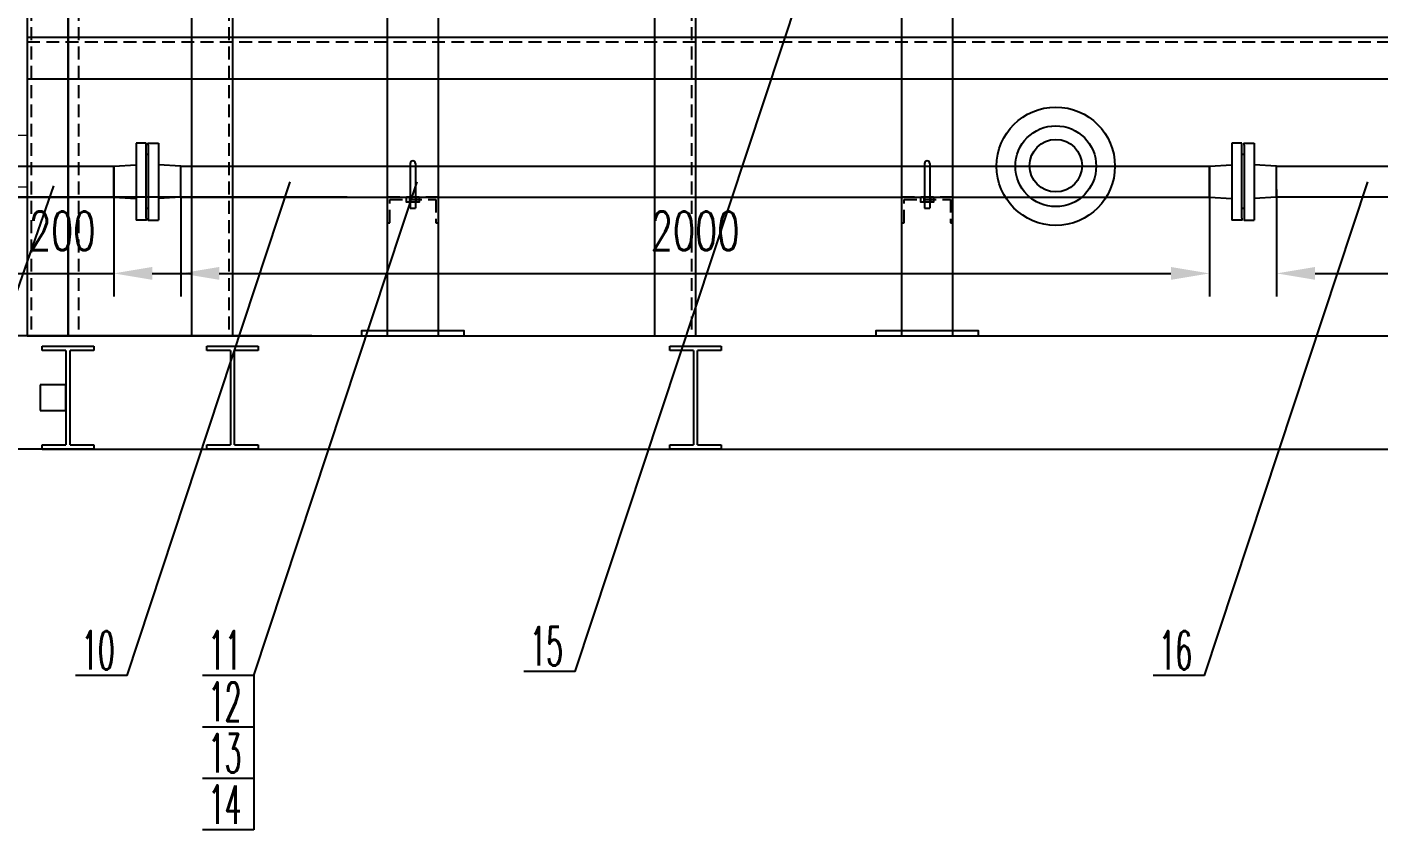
# Model space of a CAD drawing. Header units: millimetres. Extents: x 115735 to 194929, y 30422 to 45272.
# Drawn here: x 176322 to 178950, y 38640 to 40201 of the extents above; entities that cross this region are included whole.
import ezdxf

# ---------------------------------------------------------------- set-up
doc = ezdxf.new("R2010")
doc.units = ezdxf.units.MM
doc.linetypes.add('DASHED2', pattern=[0.375, 0.25, -0.125])
doc.layers.add('DIM', color=3, linetype='Continuous')
doc.layers.add('ST_MA_EQUI', color=7, linetype='Continuous', lineweight=15)
doc.styles.add('HZFS', font='txt.shx', dxfattribs={"width": 0.67, "bigfont": 'HZFS.shx'})
doc.styles.add('残雪', font='romans.shx', dxfattribs={"width": 0.5, "bigfont": 'hztxt.shx'})
doc.dimstyles.new('DIMSTD1-35', dxfattribs={"dimscale": 30, "dimtxt": 2.5, "dimasz": 2.5, "dimexe": 1.5, "dimexo": 0.5, "dimgap": 1.5, "dimtad": 1, "dimdec": 0, "dimrnd": 0.1, "dimdsep": 46, "dimtxsty": 'HZFS', "dimcen": 0, "dimclrd": 4, "dimclre": 4, "dimclrt": 4, "dimadec": 0, "dimazin": 0, "dimtfac": 0.5, "dimtdec": 4, "dimtmove": 0, "dimatfit": 3, "dimfxl": 1, "dimtolj": 1, "dimarcsym": 0})

# ---------------------------------------------------------------- blocks, each defined once
blk = doc.blocks.new('A$C1C226EB7')
at = {"color": 6, "linetype": 'DASHED2', "ltscale": 100}
for p, q in [((-95, -50), (-95, -5)), ((-95, -5), (-5, -5)), ((-5, -5), (-5, -50)), ((-100, -50), (-95, -50))]:
    blk.add_line(p, q, dxfattribs=at)
blk.add_lwpolyline([(-5, -50), (0, -50), (0, 0), (-100, 0), (-100, -50), (-95, -50)], dxfattribs=at)
blk = doc.blocks.new('A$C023B0C4C')
at = {"color": 4}
for p, q in [((-6.7, 0), (-6.7, -9.9)), ((6.7, 0), (6.7, -9.9))]:
    blk.add_line(p, q, dxfattribs=at)
blk.add_lwpolyline([(-12.1, 0), (12.1, 0), (12.1, -9.9), (-12.1, -9.9)], close=True, dxfattribs=at)
blk = doc.blocks.new('*D293')
at = {"color": 4, "lineweight": -2, "transparency": 16777216}
for p, q in [((176875.4, 39870.8), (175601.3, 39870.8)), ((175646.3, 39675.8), (175646.3, 39795.8)), ((176875.4, 39600.8), (175601.3, 39600.8))]:
    blk.add_line(p, q, dxfattribs=at)
at = {"color": 4, "transparency": 16777216}
for points in [[(175633.8, 39795.8), (175658.8, 39795.8), (175646.3, 39870.8)], [(175633.8, 39675.8), (175658.8, 39675.8), (175646.3, 39600.8)]]:
    blk.add_solid(points, dxfattribs=at)
at = {"layer": 'Defpoints', "color": 0, "transparency": 16777216}
for p in [(175646.3, 39870.8), (176890.4, 39870.8), (176890.4, 39600.8)]:
    blk.add_point(p, dxfattribs=at)
at = {"color": 4, "transparency": 16777216, "insert": (175563.8, 39735.8), "char_height": 75, "attachment_point": 5, "rotation": 90, "style": 'HZFS'}
blk.add_mtext('\\A1;270', dxfattribs=at)
blk = doc.blocks.new('*D294')
at = {"color": 4, "lineweight": -2, "transparency": 16777216}
for p, q in [((176944.4, 40460.3), (175601.3, 40460.3)), ((175646.3, 39945.8), (175646.3, 40385.3)), ((176944.4, 39870.8), (175601.3, 39870.8))]:
    blk.add_line(p, q, dxfattribs=at)
at = {"color": 4, "transparency": 16777216}
for points in [[(175633.8, 40385.3), (175658.8, 40385.3), (175646.3, 40460.3)], [(175633.8, 39945.8), (175658.8, 39945.8), (175646.3, 39870.8)]]:
    blk.add_solid(points, dxfattribs=at)
at = {"layer": 'Defpoints', "color": 0, "transparency": 16777216}
for p in [(175646.3, 40460.3), (176959.4, 40460.3), (176959.4, 39870.8)]:
    blk.add_point(p, dxfattribs=at)
at = {"color": 4, "transparency": 16777216, "insert": (175563.8, 40165.6), "char_height": 75, "attachment_point": 5, "rotation": 90, "style": 'HZFS'}
blk.add_mtext('\\A1;590', dxfattribs=at)
blk = doc.blocks.new('*D297')
at = {"color": 4, "lineweight": -2, "transparency": 16777216}
for p, q in [((176290.3, 39885.8), (176290.3, 39677.4)), ((176490.3, 39885.5), (176490.3, 39677.4)), ((176215.3, 39722.4), (176140.3, 39722.4)), ((176290.3, 39722.4), (176490.3, 39722.4)), ((176565.3, 39722.4), (176640.3, 39722.4))]:
    blk.add_line(p, q, dxfattribs=at)
at = {"color": 4, "transparency": 16777216}
for points in [[(176215.3, 39734.9), (176215.3, 39709.9), (176290.3, 39722.4)], [(176565.3, 39734.9), (176565.3, 39709.9), (176490.3, 39722.4)]]:
    blk.add_solid(points, dxfattribs=at)
at = {"layer": 'Defpoints', "color": 0, "transparency": 16777216}
for p in [(176290.3, 39900.8), (176490.3, 39900.5), (176490.3, 39722.4)]:
    blk.add_point(p, dxfattribs=at)
at = {"color": 4, "transparency": 16777216, "insert": (176390.3, 39804.9), "char_height": 75, "attachment_point": 5, "style": 'HZFS'}
blk.add_mtext('\\A1;200', dxfattribs=at)
blk = doc.blocks.new('*D298')
at = {"color": 4, "lineweight": -2, "transparency": 16777216}
for p, q in [((178620.7, 39883.9), (178620.7, 39677.4)), ((176620.7, 39870.5), (176620.7, 39677.4)), ((176695.7, 39722.4), (178545.7, 39722.4))]:
    blk.add_line(p, q, dxfattribs=at)
at = {"color": 4, "transparency": 16777216}
for points in [[(176695.7, 39734.9), (176695.7, 39709.9), (176620.7, 39722.4)], [(178545.7, 39734.9), (178545.7, 39709.9), (178620.7, 39722.4)]]:
    blk.add_solid(points, dxfattribs=at)
at = {"layer": 'Defpoints', "color": 0, "transparency": 16777216}
for p in [(178620.7, 39898.9), (176620.7, 39885.5), (178620.7, 39722.4)]:
    blk.add_point(p, dxfattribs=at)
at = {"color": 4, "transparency": 16777216, "insert": (177620.7, 39804.9), "char_height": 75, "attachment_point": 5, "style": 'HZFS'}
blk.add_mtext('\\A1;2000', dxfattribs=at)
blk = doc.blocks.new('*D299')
at = {"color": 4, "lineweight": -2, "transparency": 16777216}
for p, q in [((178751.1, 39885.5), (178751.1, 39677.4)), ((179551.1, 39890.4), (179551.1, 39677.4)), ((178826.1, 39722.4), (179476.1, 39722.4))]:
    blk.add_line(p, q, dxfattribs=at)
at = {"color": 4, "transparency": 16777216}
for points in [[(178826.1, 39734.9), (178826.1, 39709.9), (178751.1, 39722.4)], [(179476.1, 39734.9), (179476.1, 39709.9), (179551.1, 39722.4)]]:
    blk.add_solid(points, dxfattribs=at)
at = {"layer": 'Defpoints', "color": 0, "transparency": 16777216}
for p in [(178751.1, 39900.5), (179551.1, 39905.4), (179551.1, 39722.4)]:
    blk.add_point(p, dxfattribs=at)
at = {"color": 4, "transparency": 16777216, "insert": (179151.1, 39804.9), "char_height": 75, "attachment_point": 5, "style": 'HZFS'}
blk.add_mtext('\\A1;800', dxfattribs=at)

msp = doc.modelspace()

# ---------------------------------------------------------------- linework, layer by layer
at = {"color": 8}
for p, q in [((176321.9, 42600.8), (176321.9, 39600.8)), ((176401.9, 39600.8), (176401.9, 42600.8)), ((176401.9, 42600.8), (176401.9, 39600.8)), ((176641.9, 42600.8), (176641.9, 39600.8)), ((176721.9, 39600.8), (176721.9, 42600.8)), ((177541.9, 42600.8), (177541.9, 39600.8)), ((177621.9, 39600.8), (177621.9, 42600.8)), ((180321.9, 40180.8), (176321.9, 40180.8)), ((176321.9, 40180.8), (176321.9, 40100.8)), ((176321.9, 40100.8), (180321.9, 40100.8)), ((176321.9, 39600.8), (176401.9, 39600.8)), ((176401.9, 39600.8), (180241.9, 39600.8)), ((176641.9, 39600.8), (176721.9, 39600.8)), ((177541.9, 39600.8), (177621.9, 39600.8)), ((176351.5, 39572.8), (176351.5, 39580.8)), ((176351.5, 39580.8), (176451.5, 39580.8)), ((176397.5, 39572.8), (176351.5, 39572.8)), ((176397.5, 39572.8), (176397.5, 39388.8)), ((176405.5, 39388.8), (176405.5, 39572.8)), ((176451.5, 39572.8), (176405.5, 39572.8)), ((176451.5, 39580.8), (176451.5, 39572.8)), ((176671.5, 39572.8), (176671.5, 39580.8)), ((176671.5, 39580.8), (176771.5, 39580.8)), ((176717.5, 39572.8), (176671.5, 39572.8)), ((176717.5, 39572.8), (176717.5, 39388.8)), ((176725.5, 39388.8), (176725.5, 39572.8)), ((176771.5, 39572.8), (176725.5, 39572.8)), ((176771.5, 39580.8), (176771.5, 39572.8)), ((177571.5, 39572.8), (177571.5, 39580.8)), ((177571.5, 39580.8), (177671.5, 39580.8)), ((177617.5, 39572.8), (177571.5, 39572.8)), ((177617.5, 39572.8), (177617.5, 39388.8)), ((177625.5, 39388.8), (177625.5, 39572.8)), ((177671.5, 39572.8), (177625.5, 39572.8)), ((177671.5, 39580.8), (177671.5, 39572.8)), ((176397.5, 39505.8), (176347.5, 39505.8)), ((176347.5, 39505.8), (176347.5, 39455.8)), ((176397.5, 39455.8), (176397.5, 39505.8)), ((176347.5, 39455.8), (176397.5, 39455.8)), ((176351.5, 39380.8), (176001.9, 39380.8)), ((176351.5, 39380.8), (176351.5, 39388.8)), ((176351.5, 39388.8), (176397.5, 39388.8)), ((176351.5, 39380.8), (180291.5, 39380.8)), ((176451.5, 39380.8), (176351.5, 39380.8)), ((176405.5, 39388.8), (176451.5, 39388.8)), ((176451.5, 39388.8), (176451.5, 39380.8)), ((176671.5, 39380.8), (176671.5, 39388.8)), ((176671.5, 39388.8), (176717.5, 39388.8)), ((176771.5, 39380.8), (176671.5, 39380.8)), ((176725.5, 39388.8), (176771.5, 39388.8)), ((176771.5, 39388.8), (176771.5, 39380.8)), ((177571.5, 39380.8), (177571.5, 39388.8)), ((177571.5, 39388.8), (177617.5, 39388.8)), ((177671.5, 39380.8), (177571.5, 39380.8)), ((177625.5, 39388.8), (177671.5, 39388.8)), ((177671.5, 39388.8), (177671.5, 39380.8))]:
    msp.add_line(p, q, dxfattribs=at)
at = {"color": 8, "linetype": 'DASHED2', "ltscale": 100}
for p, q in [((176329.9, 42600.8), (176329.9, 39600.8)), ((176421.9, 42600.8), (176421.9, 39600.8)), ((176713.9, 42600.8), (176713.9, 39600.8)), ((177613.9, 42600.8), (177613.9, 39600.8)), ((176321.9, 40172.8), (180321.9, 40172.8)), ((176421.9, 39600.8), (180221.9, 39600.8))]:
    msp.add_line(p, q, dxfattribs=at)
at = {"color": 8, "lineweight": -3, "ltscale": 10}
for p, q in [((176321.9, 40030.8), (176321.9, 39970.8)), ((176321.9, 39930.8), (176321.9, 39870.8))]:
    msp.add_line(p, q, dxfattribs=at)
at = {"color": 0, "lineweight": -3, "ltscale": 10}
for p, q in [((176290.3, 39930.8), (176321.9, 39930.8)), ((176290.3, 39870.8), (176321.9, 39870.8))]:
    msp.add_line(p, q, dxfattribs=at)
at = {"color": 4}
for p, q in [((176290.3, 39930.8), (176490.3, 39930.8)), ((176490.3, 39930.8), (176490.3, 39870.8)), ((176620.7, 39930.8), (178620.7, 39930.8)), ((177066.9, 39936.1), (177066.9, 39849.3)), ((177076.9, 39936.1), (177076.9, 39849.3)), ((178066.9, 39936.1), (178066.9, 39849.3)), ((178076.9, 39936.1), (178076.9, 39849.3)), ((178620.7, 39930.8), (178620.7, 39870.8)), ((176290.3, 39870.8), (176490.3, 39870.8)), ((176620.7, 39870.8), (178620.7, 39870.8)), ((177066.9, 39849.3), (177076.9, 39849.3)), ((178066.9, 39849.3), (178076.9, 39849.3))]:
    msp.add_line(p, q, dxfattribs=at)
at = {"color": 0, "lineweight": -3, "ltscale": 10}
for points in [[(177121.9, 39600.8), (177121.9, 41641.8), (177021.9, 41641.8), (177021.9, 39600.8)], [(178121.9, 39600.8), (178121.9, 41641.8), (178021.9, 41641.8), (178021.9, 39600.8)]]:
    msp.add_lwpolyline(points, close=True, dxfattribs=at)
at = {"lineweight": -3, "ltscale": 10}
for points in [[(176553.4, 39975.7), (176533.8, 39975.7)], [(176533.8, 39975.7), (176533.8, 39971.5)], [(176533.8, 39971.5), (176533.8, 39958.9)], [(176533.8, 39958.9), (176533.8, 39937.8)], [(176553.4, 39971.5), (176553.4, 39975.7)], [(176553.4, 39958.9), (176553.4, 39971.5)], [(176553.4, 39937.8), (176553.4, 39958.9)], [(176557.6, 39953.3), (176553.4, 39953.3)], [(176553.4, 39914), (176553.4, 39953.3)], [(176557.6, 39971.5), (176557.6, 39975.7), (176557.6, 39975.7), (176575.9, 39975.7)], [(176557.6, 39975.7), (176577.3, 39975.7)], [(176557.6, 39971.5), (176557.6, 39958.9)], [(176557.6, 39958.9), (176557.6, 39937.8)], [(176577.3, 39975.7), (176577.3, 39971.5)], [(176577.3, 39971.5), (176577.3, 39958.9)], [(176577.3, 39958.9), (176577.3, 39937.8)], [(178683.8, 39975.7), (178664.2, 39975.7)], [(178664.2, 39975.7), (178664.2, 39971.5)], [(178664.2, 39971.5), (178664.2, 39958.9)], [(178664.2, 39958.9), (178664.2, 39937.8)], [(178683.8, 39971.5), (178683.8, 39975.7)], [(178683.8, 39958.9), (178683.8, 39971.5)], [(178683.8, 39937.8), (178683.8, 39958.9)], [(178688, 39953.3), (178683.8, 39953.3)], [(178683.8, 39914), (178683.8, 39953.3)], [(178688, 39971.5), (178688, 39975.7), (178688, 39975.7), (178706.2, 39975.7)], [(178688, 39975.7), (178707.6, 39975.7)], [(178688, 39971.5), (178688, 39958.9)], [(178688, 39958.9), (178688, 39937.8)], [(178707.6, 39975.7), (178707.6, 39971.5)], [(178707.6, 39971.5), (178707.6, 39958.9)], [(178707.6, 39958.9), (178707.6, 39937.8)], [(176490.3, 39897.2), (176490.3, 39900.5), (176490.3, 39903.9), (176490.3, 39907.3), (176490.3, 39910.6), (176490.3, 39914), (176490.3, 39917.4), (176490.3, 39920.7), (176490.3, 39924.1), (176490.3, 39927.5), (176490.3, 39930.8), (176490.3, 39930.8), (176533.8, 39933.6)], [(176490.3, 39930.8), (176490.3, 39927.5), (176490.3, 39924.1), (176490.3, 39920.7), (176490.3, 39917.4), (176490.3, 39914), (176490.3, 39910.6), (176490.3, 39907.3), (176490.3, 39903.9), (176490.3, 39900.5), (176490.3, 39897.2)], [(176490.3, 39925.2), (176490.3, 39928)], [(176533.8, 39937.8), (176533.8, 39914)], [(176553.4, 39914), (176553.4, 39937.8)], [(176557.6, 39937.8), (176557.6, 39914)], [(176577.3, 39937.8), (176577.3, 39914)], [(176620.7, 39870.5), (176620.7, 39900.5), (176620.7, 39903.9), (176620.7, 39907.3), (176620.7, 39910.6), (176620.7, 39914), (176620.7, 39917.4), (176620.7, 39920.7), (176620.7, 39924.1), (176620.7, 39927.5), (176620.7, 39930.8), (176620.7, 39930.8), (176577.3, 39933.6)], [(178620.7, 39897.2), (178620.7, 39900.5), (178620.7, 39903.9), (178620.7, 39907.3), (178620.7, 39910.6), (178620.7, 39914), (178620.7, 39917.4), (178620.7, 39920.7), (178620.7, 39924.1), (178620.7, 39927.5), (178620.7, 39930.8), (178620.7, 39930.8), (178664.2, 39933.6)], [(178620.7, 39930.8), (178620.7, 39927.5), (178620.7, 39924.1), (178620.7, 39920.7), (178620.7, 39917.4), (178620.7, 39914), (178620.7, 39910.6), (178620.7, 39907.3), (178620.7, 39903.9), (178620.7, 39900.5), (178620.7, 39897.2)], [(178620.7, 39925.2), (178620.7, 39928)], [(178664.2, 39937.8), (178664.2, 39914)], [(178683.8, 39914), (178683.8, 39937.8)], [(178688, 39937.8), (178688, 39914)], [(178707.6, 39937.8), (178707.6, 39914)], [(178751.1, 39870.5), (178751.1, 39900.5), (178751.1, 39903.9), (178751.1, 39907.3), (178751.1, 39910.6), (178751.1, 39914), (178751.1, 39917.4), (178751.1, 39920.7), (178751.1, 39924.1), (178751.1, 39927.5), (178751.1, 39930.8), (178751.1, 39930.8), (178707.6, 39933.6)], [(176490.3, 39916.8), (176490.3, 39919.6)], [(176490.3, 39907), (176490.3, 39908.4)], [(176490.3, 39904.2), (176490.3, 39907)], [(176533.8, 39914), (176533.8, 39887.4)], [(176553.4, 39887.4), (176553.4, 39914)], [(176553.4, 39887.4), (176553.4, 39914)], [(176557.6, 39914), (176557.6, 39887.4)], [(176577.3, 39914), (176577.3, 39887.4)], [(178620.7, 39916.8), (178620.7, 39919.6)], [(178620.7, 39907), (178620.7, 39908.4)], [(178620.7, 39904.2), (178620.7, 39907)], [(178664.2, 39914), (178664.2, 39887.4)], [(178683.8, 39887.4), (178683.8, 39914)], [(178683.8, 39887.4), (178683.8, 39914)], [(178688, 39914), (178688, 39887.4)], [(178707.6, 39914), (178707.6, 39887.4)], [(176490.3, 39894.4), (176490.3, 39897.2)], [(176490.3, 39881.8), (176490.3, 39894.4)], [(176490.3, 39886), (176490.3, 39891.6)], [(176490.3, 39891.6), (176490.3, 39886)], [(176490.3, 39880.4), (176490.3, 39881.8)], [(176490.3, 39880.4), (176490.3, 39870.5), (176490.3, 39870.5), (176490.3, 39880.4), (176490.3, 39880.4)], [(176490.3, 39874.7), (176490.3, 39876.1)], [(176533.8, 39887.4), (176533.8, 39863.5)], [(176553.4, 39863.5), (176553.4, 39887.4)], [(176553.4, 39849.5), (176553.4, 39887.4)], [(176557.6, 39887.4), (176557.6, 39863.5)], [(176577.3, 39887.4), (176577.3, 39863.5)], [(178620.7, 39894.4), (178620.7, 39897.2)], [(178620.7, 39881.8), (178620.7, 39894.4)], [(178620.7, 39886), (178620.7, 39891.6)], [(178620.7, 39891.6), (178620.7, 39886)], [(178620.7, 39880.4), (178620.7, 39881.8)], [(178620.7, 39880.4), (178620.7, 39870.5), (178620.7, 39870.5), (178620.7, 39880.4), (178620.7, 39880.4)], [(178620.7, 39874.7), (178620.7, 39876.1)], [(178664.2, 39887.4), (178664.2, 39863.5)], [(178683.8, 39863.5), (178683.8, 39887.4)], [(178683.8, 39849.5), (178683.8, 39887.4)], [(178688, 39887.4), (178688, 39863.5)], [(178707.6, 39887.4), (178707.6, 39863.5)], [(176490.3, 39870.5), (176533.8, 39867.7)], [(176533.8, 39863.5), (176533.8, 39843.9)], [(176553.4, 39843.9), (176553.4, 39863.5)], [(176553.4, 39849.5), (176557.6, 39849.5)], [(176557.6, 39863.5), (176557.6, 39843.9)], [(176620.7, 39870.5), (176577.3, 39867.7)], [(176577.3, 39863.5), (176577.3, 39843.9)], [(178620.7, 39870.5), (178664.2, 39867.7)], [(178664.2, 39863.5), (178664.2, 39843.9)], [(178683.8, 39843.9), (178683.8, 39863.5)], [(178683.8, 39849.5), (178688, 39849.5)], [(178688, 39863.5), (178688, 39843.9)], [(178751.1, 39870.5), (178707.6, 39867.7)], [(178707.6, 39863.5), (178707.6, 39843.9)], [(176533.8, 39843.9), (176533.8, 39829.9)], [(176553.4, 39829.9), (176553.4, 39825.7), (176553.4, 39825.7), (176533.8, 39825.7)], [(176533.8, 39829.9), (176533.8, 39825.7)], [(176553.4, 39829.9), (176553.4, 39843.9)], [(176557.6, 39843.9), (176557.6, 39829.9)], [(176557.6, 39829.9), (176557.6, 39825.7)], [(176557.6, 39829.9), (176557.6, 39825.7), (176557.6, 39825.7), (176577.3, 39825.7)], [(176557.6, 39825.7), (176575.9, 39825.7)], [(176577.3, 39843.9), (176577.3, 39829.9)], [(176577.3, 39829.9), (176577.3, 39825.7)], [(178664.2, 39843.9), (178664.2, 39829.9)], [(178683.8, 39829.9), (178683.8, 39825.7), (178683.8, 39825.7), (178664.2, 39825.7)], [(178664.2, 39829.9), (178664.2, 39825.7)], [(178683.8, 39829.9), (178683.8, 39843.9)], [(178688, 39843.9), (178688, 39829.9)], [(178688, 39829.9), (178688, 39825.7)], [(178688, 39829.9), (178688, 39825.7), (178688, 39825.7), (178707.6, 39825.7)], [(178688, 39825.7), (178706.2, 39825.7)], [(178707.6, 39843.9), (178707.6, 39829.9)], [(178707.6, 39829.9), (178707.6, 39825.7)]]:
    msp.add_lwpolyline(points, dxfattribs=at)
at = {"color": 4}
for points in [[(178751.1, 39930.8), (179551.1, 39930.8), (179551.1, 39870.8), (178751.1, 39870.8)], [(176971.9, 39600.8), (177171.9, 39600.8), (177171.9, 39610.8), (176971.9, 39610.8)], [(177971.9, 39600.8), (178171.9, 39600.8), (178171.9, 39610.8), (177971.9, 39610.8)]]:
    msp.add_lwpolyline(points, close=True, dxfattribs=at)
at = {"color": 8, "lineweight": -3, "ltscale": 10}
for centre, radius in [((178321.9, 39930.8), 115), ((178321.9, 39930.8), 78.5), ((178321.9, 39931.8), 51)]:
    msp.add_circle(centre, radius, dxfattribs=at)
at = {"color": 4}
for centre, start, end in [((177071.9, 39936.1), 0, 180), ((177071.9, 39936.1), 266.3809, 273.6019), ((178071.9, 39936.1), 0, 180), ((178071.9, 39936.1), 266.3809, 273.6019)]:
    msp.add_arc(centre, 5, start, end, dxfattribs=at)
at = {"layer": 'DIM', "ltscale": 80}
for p, q in [((177387.8, 38948.3), (177887.7, 40460.3)), ((176516.3, 38940.4), (176833.7, 39900.6)), ((176762.7, 38940.4), (177080.1, 39900.6)), ((178611, 38940.4), (178928.4, 39900.6)), ((176041.8, 38940.4), (176373.8, 39892.7)), ((176516.3, 38940.4), (176416.3, 38940.4)), ((176762.7, 38940.4), (176662.7, 38940.4)), ((176762.7, 38940.4), (176762.7, 38840.4)), ((177387.8, 38948.3), (177287.8, 38948.3)), ((178611, 38940.4), (178511, 38940.4)), ((176762.7, 38840.4), (176662.7, 38840.4)), ((176762.7, 38840.4), (176762.7, 38740.4)), ((176762.7, 38740.4), (176662.7, 38740.4)), ((176762.7, 38740.4), (176762.7, 38640.4)), ((176762.7, 38640.4), (176662.7, 38640.4))]:
    msp.add_line(p, q, dxfattribs=at)
at = {"layer": 'ST_MA_EQUI', "color": 8}
for p, q in [((176296.9, 39990.8), (176321.9, 39990.8)), ((176296.9, 39890.8), (176321.9, 39890.8))]:
    msp.add_line(p, q, dxfattribs=at)

# ---------------------------------------------------------------- block references
at = {"color": 4}
for name, p in [('A$C1C226EB7', (177121.9, 39870.8)), ('A$C023B0C4C', (177071.9, 39870.8)), ('A$C1C226EB7', (178121.9, 39870.8)), ('A$C023B0C4C', (178071.9, 39870.8))]:
    msp.add_blockref(name, p, dxfattribs=at)

# ---------------------------------------------------------------- texts
at = {"layer": 'DIM', "ltscale": 80, "style": '残雪', "width": 0.5}
for s, p in [('15', (177299.3, 38960)), ('10', (176427.8, 38952.1)), ('11', (176674.2, 38952.1)), ('16', (178522.5, 38952.1)), ('12', (176674.2, 38852.1)), ('13', (176674.2, 38752.1)), ('14', (176674.2, 38652.1))]:
    msp.add_text(s, height=75, dxfattribs=at).set_placement(p)

# ---------------------------------------------------------------- dimensions: what is measured, and where the dimension line sits
at = {"color": 4}
for base, p1, p2, picture, middle in [((175646.2882, 40460.3408), (176959.3961, 39870.8219), (176959.3961, 40460.3408), '*D294', (175563.7882, 40165.5814)), ((175646.3, 39870.8), (176890.4, 39600.8), (176890.4, 39870.8), '*D293', (175563.8, 39735.8))]:
    dim = msp.add_linear_dim(base=base, p1=p1, p2=p2, angle=90, dimstyle='DIMSTD1-35', dxfattribs=at)
    dim.commit()
    dim.dimension.update_dxf_attribs({"geometry": picture, "text_midpoint": middle})
dim = msp.add_linear_dim(base=(176490.3, 39722.4), p1=(176290.3, 39900.8), p2=(176490.3, 39900.5), dimstyle='DIMSTD1-35', dxfattribs=at)
dim.commit()
dim.dimension.update_dxf_attribs({"geometry": '*D297', "text_midpoint": (176390.3, 39722.4), "dimtype": 160})
for base, p1, p2, picture, middle in [((178620.7, 39722.4), (176620.7, 39885.5), (178620.7, 39898.9), '*D298', (177620.7, 39804.9)), ((179551.1, 39722.4), (178751.1, 39900.5), (179551.1, 39905.4), '*D299', (179151.1, 39804.9))]:
    dim = msp.add_linear_dim(base=base, p1=p1, p2=p2, dimstyle='DIMSTD1-35', dxfattribs=at)
    dim.commit()
    dim.dimension.update_dxf_attribs({"geometry": picture, "text_midpoint": middle})

doc.saveas('drawing.dxf')
